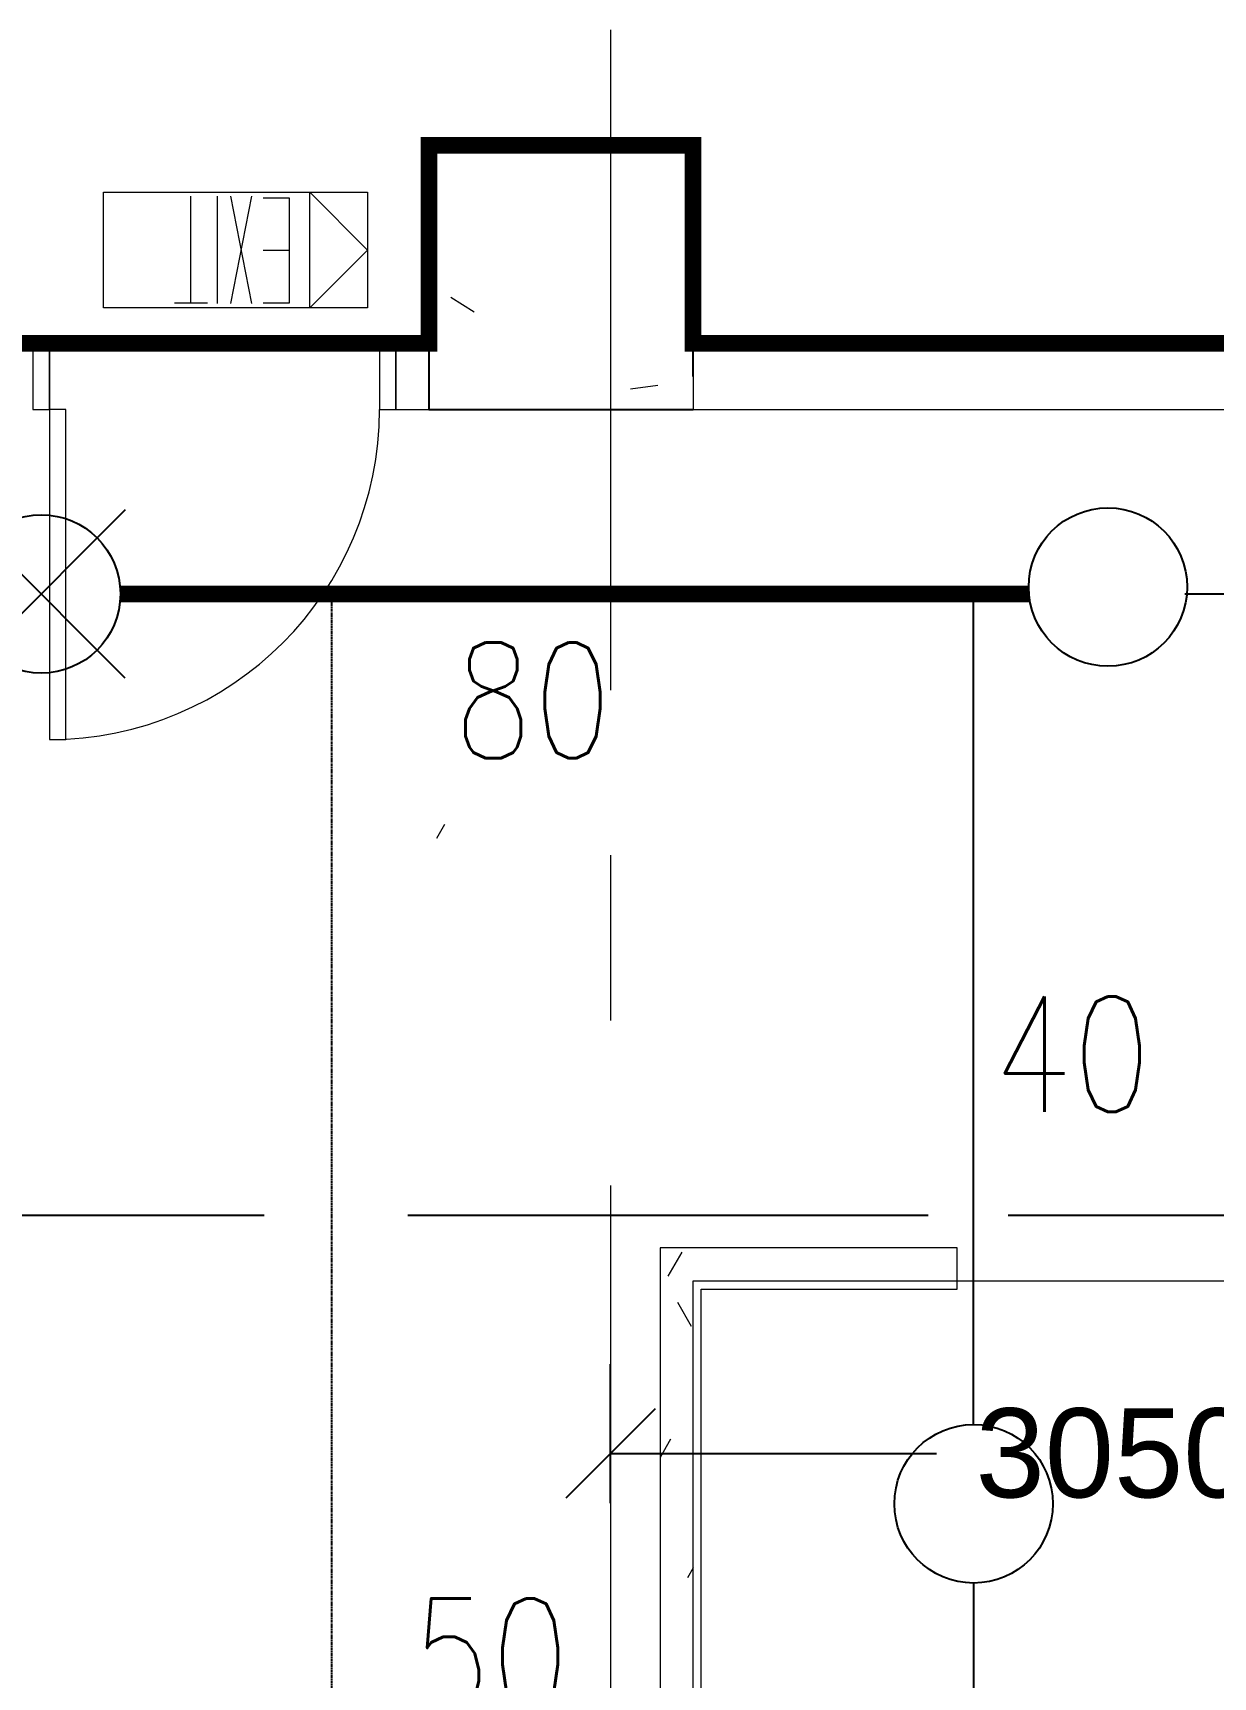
# Model space of a CAD drawing. Header units: millimetres. Extents: x -282761 to 137668, y -273845 to 94451.
# Drawn here: x 5071 to 8646, y -50515 to -45534 of the extents above; entities that cross this region are included whole.
import ezdxf

# ---------------------------------------------------------------- set-up
doc = ezdxf.new("R2010")
doc.units = ezdxf.units.MM
doc.linetypes.add('BLK_2 - 1ST__2ND_STOREY_PLAN-archi clean_11 SEPT 2024$0$IDA - Grid Line', pattern=[3500, 2000, -500, 500, -500])
doc.linetypes.add('HIDDEN2', pattern=[4.7625, 3.175, -1.5875])
doc.layers.get('Defpoints').update_dxf_attribs({"color": 8})
for name, color, linetype, lineweight in [('BLK_2 - 1ST__2ND_STOREY_PLAN-archi clean_11 SEPT 2024$0$0-1', 8, 'Continuous', 5), ('BLK_2 - 1ST__2ND_STOREY_PLAN-archi clean_11 SEPT 2024$0$1599_DB_A_BLK2_HQ_R21- LINKVIEW_BLK2_1ST STOREY Toilet JOH$0$A-_WALL----_H-2', 8, 'Continuous', 9), ('BLK_2 - 1ST__2ND_STOREY_PLAN-archi clean_11 SEPT 2024$0$1599_DB_A_BLK2_HQ_R21- LINKVIEW_BLK2_1ST STOREY Toilet JOH$0$S-_COLN----_E', 8, 'Continuous', 9), ('BLK_2 - 1ST__2ND_STOREY_PLAN-archi clean_11 SEPT 2024$0$_CATCHMENT_DRAIN', 8, 'Continuous', 0), ('BLK_2 - 1ST__2ND_STOREY_PLAN-archi clean_11 SEPT 2024$0$A-_DETA----_ED-2', 8, 'Continuous', 9), ('BLK_2 - 1ST__2ND_STOREY_PLAN-archi clean_11 SEPT 2024$0$A-_DOOR----_E', 8, 'Continuous', 9), ('BLK_2 - 1ST__2ND_STOREY_PLAN-archi clean_11 SEPT 2024$0$A-_DOOR----_E-1', 8, 'Continuous', 9), ('BLK_2 - 1ST__2ND_STOREY_PLAN-archi clean_11 SEPT 2024$0$A-_FURT----_E-1', 8, 'Continuous', 9), ('BLK_2 - 1ST__2ND_STOREY_PLAN-archi clean_11 SEPT 2024$0$A-_WALLPRTN_E', 8, 'Continuous', 9), ('BLK_2 - 1ST__2ND_STOREY_PLAN-archi clean_11 SEPT 2024$0$E-_LIGT----_E', 8, 'Continuous', 9), ('BLK_2 - 1ST__2ND_STOREY_PLAN-archi clean_11 SEPT 2024$0$S-_ANOTGRID_E-1', 8, 'BLK_2 - 1ST__2ND_STOREY_PLAN-archi clean_11 SEPT 2024$0$IDA - Grid Line', 9), ('BLK_2 - 1ST__2ND_STOREY_PLAN-archi clean_11 SEPT 2024$0$S-_COLN----_E-1', 8, 'Continuous', 25), ('BLK_2 - 1ST__2ND_STOREY_PLAN-archi clean_11 SEPT 2024$0$S-_COLN----_E-2', 8, 'Continuous', 9)]:
    doc.layers.add(name, color=color, linetype=linetype, lineweight=lineweight)
for name, color, linetype in [('M-_FIRESPRK_T-', 7, 'Continuous'), ('M-_SPRKBEAM_E-', 12, 'HIDDEN2'), ('M-_SPRKPIEX_E-', 1, 'Continuous'), ('M_HR PIPE', 3, 'Continuous'), ('SITE DIM', 5, 'Continuous')]:
    doc.layers.add(name, color=color, linetype=linetype)
doc.styles.add('Simplex', font='SIMPLEX.shx', dxfattribs={"width": 0.8, "height": 2.5})
doc.styles.get("Standard").update_dxf_attribs({"font": 'arial.ttf'})
doc.dimstyles.new('DIM 150', dxfattribs={"dimscale": 1500, "dimtxt": 0.18, "dimasz": 0.18, "dimexe": 0.18, "dimexo": 0.0625, "dimgap": 0.09, "dimtad": 0, "dimtih": 1, "dimtoh": 1, "dimdec": 0, "dimzin": 0, "dimdsep": 46, "dimtxsty": 'Standard', "dimblk": 'OBLIQUE', "dimcen": 0.09, "dimadec": 0, "dimazin": 0, "dimtfac": 1, "dimtdec": 0, "dimtofl": 0, "dimtmove": 0, "dimatfit": 3, "dimfxl": 1, "dimtolj": 1, "dimtzin": 0, "dimarcsym": 0})
pattern_1 = [(0, (-131307.08, -42727.71), (1016, 254), [83.82, -678.18, 83.82, -678.18, -4064]), (0, (-131307.08, -42727.71), (1016, 254), [-1524, 83.82, -1440.18, 83.82, -678.18, -1778]), (0, (-131307.08, -42727.71), (1016, 254), [-3810, 83.82, -424.18, 83.82, -1186.18]), (120, (-130926.08, -42600.71), (-727.9705, 752.8818), [83.82, -678.18, 83.82, -678.18, -4064]), (120, (-130926.08, -42600.71), (-727.9705, 752.8818), [-1524, 83.82, -1440.18, 83.82, -678.18, -1778]), (120, (-130926.08, -42600.71), (-727.9705, 752.8818), [-3810, 83.82, -424.18, 83.82, -1186.18]), (240, (-130799.08, -42092.71), (-288.0295, -1006.8818), [83.82, -678.18, 83.82, -678.18, -4064]), (240, (-130799.08, -42092.71), (-288.0295, -1006.8818), [-1524, 83.82, -1440.18, 83.82, -678.18, -1778]), (240, (-130799.08, -42092.71), (-288.0295, -1006.8818), [-3810, 83.82, -424.18, 83.82, -1186.18])]

# ---------------------------------------------------------------- blocks, each defined once
blk = doc.blocks.new('_Oblique')
at = {"color": 0, "linetype": 'ByBlock', "lineweight": -2}
blk.add_line((-0.5, -0.5), (0.5, 0.5), dxfattribs=at)
blk = doc.blocks.new('*D47')
at = {"layer": 'Defpoints', "color": 0, "transparency": 16777216}
for p in [(6820.7, -49837.2), (6820.7, -50081.2), (9871.1, -50081.2)]:
    blk.add_point(p, dxfattribs=at)
at = {"layer": 'SITE DIM', "color": 0, "lineweight": -2, "transparency": 16777216}
for p, q in [((6820.7, -49987.4), (6820.7, -49567.2)), ((9871.1, -49987.4), (9871.1, -49567.2)), ((6820.7, -49837.2), (7808.3, -49837.2)), ((9871.1, -49837.2), (8883.5, -49837.2))]:
    blk.add_line(p, q, dxfattribs=at)
at = {"layer": 'SITE DIM', "color": 0, "lineweight": -2, "transparency": 16777216, "xscale": 270, "yscale": 270, "zscale": 270, "rotation": 180}
blk.add_blockref('_Oblique', (6820.7, -49837.2), dxfattribs=at)
at = {"layer": 'SITE DIM', "color": 0, "lineweight": -2, "transparency": 16777216, "xscale": 270, "yscale": 270, "zscale": 270}
blk.add_blockref('_Oblique', (9871.1, -49837.2), dxfattribs=at)
at = {"layer": 'SITE DIM', "color": 0, "transparency": 16777216, "insert": (8345.9, -49837.2), "char_height": 270, "attachment_point": 5}
blk.add_mtext('\\A1;3050', dxfattribs=at)
blk = doc.blocks.new('fire0101')
at = {"color": 0, "linetype": 'Continuous'}
blk.add_circle((0, 0), 100, dxfattribs=at)
blk = doc.blocks.new('Under B spk')
for p, q in [((318.2, -318.2), (-318.2, 318.2)), ((318.2, 318.2), (-318.2, -318.2))]:
    blk.add_line(p, q)
blk.add_circle((0, 0), 300)
blk = doc.blocks.new('BLK_2 - 1ST__2ND_STOREY_PLAN-archi clean_11 SEPT 2024$0$1599_DB_A_BLK2_HQ_R21_rvt-1-BLK 2 1ST STOREY PLAN')
at = {"layer": 'BLK_2 - 1ST__2ND_STOREY_PLAN-archi clean_11 SEPT 2024$0$S-_COLN----_E-2'}
h = blk.add_hatch(dxfattribs=at)
h.set_pattern_fill('FP_2', color=256, style=0, pattern_type=2)
h.set_pattern_definition([(50, (0, 0), (1821.84, -159.39), [190.5, -2095.5]), (355, (0, 0), (-352.428, 1910.567), [152.4, -1676.4]), (100.451, (151.8, -13.3), (1469.426, 1751.166), [161.9, -1780.9]), (46.184, (0, 508), (2710.79, -420.428), [285.75, -3143.25]), (96.636, (226, 473), (2374.026, 2474.276), [242.85, -2671.35]), (351.184, (0, 508), (2374.05, 2474.25), [228.6, -2514.6]), (21, (254, 381), (1516.144, -1022.652), [190.5, -2095.5]), (326, (254, 381), (618.02, 1841.88), [152.4, -1676.4]), (71.451, (380.3, 295.8), (2134.171, 819.212), [161.9, -1780.9]), (37.5, (0, 0), (30.886, 845.5504), [83.82, -1572.26, 83.82, -1617.98, -1682.75]), (37.5, (0, 0), (30.886, 845.5504), [-3357.88, 83.82, -1598.93]), (7.5, (0, 0), (668.1966, 1001.806), [83.82, -886.46, 83.82, -1534.16, -641.35]), (7.5, (0, 0), (668.1966, 1001.806), [-2588.26, 83.82, -557.53]), (327.5, (-566.4, 0), (1355.9093, -57.2896), [83.82, -551.18, 83.82, -1897.38, -2628.9]), (327.5, (-566.4, 0), (1355.9093, -57.2896), [-2616.2, 83.82, -2545.08]), (317.5, (-820.4, 0), (1481.293, 254.266), [83.82, -741.68, 83.82, -1231.9, -1866.9]), (317.5, (-820.4, 0), (1481.293, 254.266), [-2141.22, 83.82, -1783.08])])
h.paths.add_polyline_path([(-125036.4, -89402.4), (-124236.4, -89402.4), (-124236.4, -88602.4), (-125036.4, -88602.4), (-125036.4, -89302.4)])
at = {"layer": 'BLK_2 - 1ST__2ND_STOREY_PLAN-archi clean_11 SEPT 2024$0$S-_COLN----_E-1'}
for p, q in [((-124236.4, -88602.4), (-125036.4, -88602.4)), ((-125036.4, -88602.4), (-125036.4, -89402.4)), ((-124236.4, -89302.4), (-124236.4, -88602.4)), ((-125036.4, -89402.4), (-124236.4, -89402.4))]:
    blk.add_line(p, q, dxfattribs=at)
blk = doc.blocks.new('BLK_2 - 1ST__2ND_STOREY_PLAN-archi clean_11 SEPT 2024$0$A$C07972a9e')
at = {"ltscale": 0.5, "const_width": 50}
blk.add_lwpolyline([(28850, 35600), (28850, 29350), (28250, 29350), (28250, 28550), (28850, 28550), (28850, 27350), (23275, 27350), (23275, 28750), (21850, 28750), (21850, 29050), (21350, 29050), (21350, 28750), (14650, 28750), (14650, 29350), (13850, 29350), (13850, 28750), (5175, 28750), (5175, 50450)], dxfattribs=at)
blk = doc.blocks.new('BLK_2 - 1ST__2ND_STOREY_PLAN-archi clean_11 SEPT 2024$0$IDA - Exit Sign - IDA - Exit Sign - Left Side-3511324-BLK 2 1ST STOREY PLAN')
at = {"layer": 'BLK_2 - 1ST__2ND_STOREY_PLAN-archi clean_11 SEPT 2024$0$A-_DETA----_ED-2'}
for p, q in [((-163.9, -115.1), (-163.9, -432.5)), ((-83.9, -115.1), (-163.9, -115.1)), ((-48.9, -112.8), (14, -437.8)), ((14, -112.8), (-48.9, -437.8)), ((55.1, -112.8), (55.1, -437.8)), ((185.1, -115.3), (85.1, -115.3)), ((135.1, -115.3), (135.1, -437.8)), ((-83.9, -275), (-163.9, -275)), ((-163.9, -432.5), (-83.9, -432.5))]:
    blk.add_line(p, q, dxfattribs=at)
at = {"layer": 'BLK_2 - 1ST__2ND_STOREY_PLAN-archi clean_11 SEPT 2024$0$E-_LIGT----_E'}
for p, q in [((-400, -275), (-225, -100)), ((-400, -450), (-400, -100)), ((-400, -100), (400, -100)), ((-225, -100), (-225, -450)), ((400, -100), (400, -450)), ((-225, -450), (-400, -275)), ((400, -450), (-400, -450))]:
    blk.add_line(p, q, dxfattribs=at)
blk = doc.blocks.new('BLK_2 - 1ST__2ND_STOREY_PLAN-archi clean_11 SEPT 2024$0$IDA - F - Single - Swing - 1100L X 2200H - B2-TD01-4055580-BLK 2 -1ST STOREY WALL SETTING OUT')
at = {"layer": 'BLK_2 - 1ST__2ND_STOREY_PLAN-archi clean_11 SEPT 2024$0$A-_DOOR----_E'}
for p, q in [((500, 1100), (450, 1100)), ((450, 1100), (450, 100)), ((500, 100), (500, 1100)), ((-500, 100), (-550, 100)), ((-550, 100), (-550, 100)), ((-550, -100), (-550, 100)), ((-500, 100), (-500, 100)), ((-500, -100), (-500, 100)), ((450, 100), (500, 100)), ((550, 100), (500, 100)), ((500, 100), (500, 100)), ((500, -100), (500, 100)), ((550, 100), (550, 100)), ((550, -100), (550, 100)), ((-550, -100), (-550, -100)), ((-550, -100), (-500, -100)), ((-500, -100), (-500, -100)), ((500, -100), (500, -100)), ((500, -100), (550, -100)), ((550, -100), (550, -100))]:
    blk.add_line(p, q, dxfattribs=at)
blk.add_arc((500, 100), 1000, 90, 180, dxfattribs=at)
at = {"layer": 'BLK_2 - 1ST__2ND_STOREY_PLAN-archi clean_11 SEPT 2024$0$A-_DOOR----_E-1'}
for p, q in [((-500, 100), (-550, 100)), ((-550, 100), (-550, -100)), ((-500, -100), (-500, 100)), ((550, 100), (500, 100)), ((500, 100), (500, -100)), ((550, -100), (550, 100)), ((-550, -100), (-500, -100)), ((500, -100), (550, -100))]:
    blk.add_line(p, q, dxfattribs=at)
blk = doc.blocks.new('BLK_2 - 1ST__2ND_STOREY_PLAN-archi clean_11 SEPT 2024')
at = {"layer": 'BLK_2 - 1ST__2ND_STOREY_PLAN-archi clean_11 SEPT 2024$0$1599_DB_A_BLK2_HQ_R21- LINKVIEW_BLK2_1ST STOREY Toilet JOH$0$A-_WALL----_H-2'}
h = blk.add_hatch(dxfattribs=at)
h.set_pattern_fill('FP_2', color=256, style=0, pattern_type=2)
h.set_pattern_definition(pattern_1)
h.paths.add_polyline_path([(-124936.4, -90702.4), (-124936.4, -90552.4), (-125036.4, -90552.4), (-125036.4, -90702.4), (-124986.4, -90702.4)], flags=0)
at = {"layer": 'BLK_2 - 1ST__2ND_STOREY_PLAN-archi clean_11 SEPT 2024$0$1599_DB_A_BLK2_HQ_R21- LINKVIEW_BLK2_1ST STOREY Toilet JOH$0$S-_COLN----_E'}
h = blk.add_hatch(dxfattribs=at)
h.set_pattern_fill('FP_2', color=256, style=0, pattern_type=2)
h.set_pattern_definition(pattern_1)
h.paths.add_polyline_path([(-123761.4, -92042.4), (-123761.4, -91942.4), (-124336.4, -91942.4), (-124336.4, -92042.4), (-124236.4, -92042.4)], flags=0)
h = blk.add_hatch(dxfattribs=at)
h.set_pattern_fill('FP_2', color=256, style=0, pattern_type=2)
h.set_pattern_definition(pattern_1)
h.paths.add_polyline_path([(-124237.9, -95952.4), (-124236.4, -95952.4), (-124236.4, -92042.4), (-124336.4, -92042.4), (-124336.4, -95952.4)], flags=0)
for p, q in [((-125036.4, -88602.4), (-125036.4, -89402.4)), ((-124236.4, -88602.4), (-125036.4, -88602.4)), ((-124236.4, -89302.4), (-124236.4, -88602.4)), ((-125036.4, -89402.4), (-124236.4, -89402.4)), ((-123436.4, -91942.4), (-124336.4, -91942.4)), ((-124336.4, -91942.4), (-124336.4, -95952.4)), ((-123436.4, -92067.4), (-123436.4, -91942.4)), ((-124236.4, -92042.4), (-123436.4, -92042.4)), ((-124236.4, -95952.4), (-124236.4, -92042.4)), ((-124211.4, -92067.4), (-123436.4, -92067.4)), ((-124211.4, -95117.4), (-124211.4, -92067.4)), ((-123761.4, -92042.4), (-122536.4, -92042.4))]:
    blk.add_line(p, q, dxfattribs=at)
at = {"layer": 'BLK_2 - 1ST__2ND_STOREY_PLAN-archi clean_11 SEPT 2024$0$A-_WALLPRTN_E'}
for p, q in [((-125036.4, -89202.4), (-125136.4, -89202.4)), ((-125136.4, -89202.4), (-125136.4, -89402.4)), ((-125036.4, -89402.4), (-125036.4, -89202.4)), ((-117536.4, -89202.4), (-124236.4, -89202.4)), ((-124236.4, -89202.4), (-124236.4, -89402.4)), ((-125136.4, -89402.4), (-125036.4, -89402.4)), ((-124236.4, -89402.4), (-117536.4, -89402.4))]:
    blk.add_line(p, q, dxfattribs=at)
at = {"layer": 'BLK_2 - 1ST__2ND_STOREY_PLAN-archi clean_11 SEPT 2024$0$S-_ANOTGRID_E-1'}
blk.add_line((-124486.4, -28753), (-124486.4, -124071.4), dxfattribs=at)
at = {"layer": 'BLK_2 - 1ST__2ND_STOREY_PLAN-archi clean_11 SEPT 2024$0$0-1'}
for name, p in [('BLK_2 - 1ST__2ND_STOREY_PLAN-archi clean_11 SEPT 2024$0$1599_DB_A_BLK2_HQ_R21_rvt-1-BLK 2 1ST STOREY PLAN', (0, 0)), ('BLK_2 - 1ST__2ND_STOREY_PLAN-archi clean_11 SEPT 2024$0$A$C07972a9e', (-138886.4, -117952.4))]:
    blk.add_blockref(name, p, dxfattribs=at)
at = {"layer": 'BLK_2 - 1ST__2ND_STOREY_PLAN-archi clean_11 SEPT 2024$0$A-_DOOR----_E', "rotation": 180}
blk.add_blockref('BLK_2 - 1ST__2ND_STOREY_PLAN-archi clean_11 SEPT 2024$0$IDA - F - Single - Swing - 1100L X 2200H - B2-TD01-4055580-BLK 2 -1ST STOREY WALL SETTING OUT', (-125686.4, -89302.4), dxfattribs=at)
at = {"layer": 'BLK_2 - 1ST__2ND_STOREY_PLAN-archi clean_11 SEPT 2024$0$A-_FURT----_E-1', "rotation": 180}
blk.add_blockref('BLK_2 - 1ST__2ND_STOREY_PLAN-archi clean_11 SEPT 2024$0$IDA - Exit Sign - IDA - Exit Sign - Left Side-3511324-BLK 2 1ST STOREY PLAN', (-125622.4, -89194.7), dxfattribs=at)

msp = doc.modelspace()

# ---------------------------------------------------------------- linework, layer by layer
at = {"layer": 'M-_SPRKBEAM_E-'}
msp.add_line((5975.2, -47234.6), (5975.2, -51505.4), dxfattribs=at)
at = {"layer": 'M-_SPRKPIEX_E-'}
for p, q in [((7920.7, -48890.1), (7920.7, -47233.9)), ((8560.1, -47233.9), (10960.1, -47233.9)), ((7920.7, -49749.7), (7920.7, -48458.1)), ((7920.7, -50229.7), (7920.7, -50762.6))]:
    msp.add_line(p, q, dxfattribs=at)
at = {"layer": 'M-_SPRKPIEX_E-', "const_width": 50}
msp.add_lwpolyline([(5335.8, -47233.9), (8088.3, -47233.9)], dxfattribs=at)
at = {"layer": 'M_HR PIPE'}
for p, q in [((-648.2, -49115.1), (5771.1, -49115.1)), ((6206.5, -49115.1), (7782.9, -49115.1)), ((8025.3, -49115.1), (11991.4, -49115.1))]:
    msp.add_line(p, q, dxfattribs=at)

# ---------------------------------------------------------------- block references
at = {"layer": 'BLK_2 - 1ST__2ND_STOREY_PLAN-archi clean_11 SEPT 2024$0$_CATCHMENT_DRAIN'}
msp.add_blockref('BLK_2 - 1ST__2ND_STOREY_PLAN-archi clean_11 SEPT 2024', (131307.1, 42727.7), dxfattribs=at)
at = {"layer": 'M-_SPRKPIEX_E-', "xscale": 2.4, "yscale": 2.4, "zscale": 2.4, "rotation": 258.865011862231}
for p in [(8327.4, -47212.8), (7920.7, -49989.7)]:
    msp.add_blockref('fire0101', p, dxfattribs=at)
at = {"layer": 'M-_SPRKPIEX_E-', "xscale": 0.8, "yscale": 0.8, "zscale": 0.8}
msp.add_blockref('Under B spk', (5095.8, -47233.9), dxfattribs=at)

# ---------------------------------------------------------------- texts
at = {"layer": 'M-_FIRESPRK_T-', "style": 'Simplex', "width": 0.8}
for s, p in [('80', (6345.4, -47730.9)), ('40', (7979.4, -48802.6)), ('50', (6217.3, -50626.3))]:
    msp.add_text(s, height=350, dxfattribs=at).set_placement(p)

# ---------------------------------------------------------------- dimensions: what is measured, and where the dimension line sits
at = {"layer": 'SITE DIM'}
dim = msp.add_linear_dim(base=(6820.7, -49837.2), p1=(9871.1, -50081.2), p2=(6820.7, -50081.2), dimstyle='DIM 150', dxfattribs=at)
dim.commit()
dim.dimension.update_dxf_attribs({"geometry": '*D47', "text_midpoint": (8345.9, -49837.2)})

doc.saveas('drawing.dxf')
